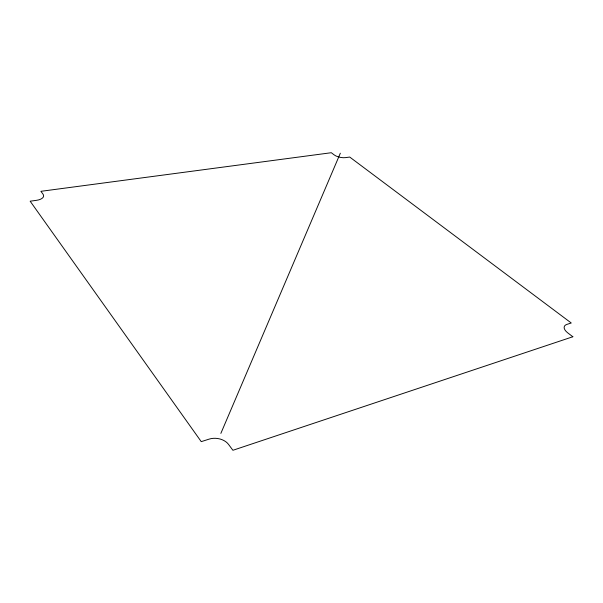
<?xml version="1.0" encoding="UTF-8"?>
<svg xmlns="http://www.w3.org/2000/svg" width="603" height="603" viewBox="0 0 603 603"><rect width="100%" height="100%" fill="white"/><g stroke="black" fill="none" stroke-linecap="round" stroke-linejoin="round"><path stroke-width="0.9" d="M220.856 433.399L340.333 153.215M572.85 336.753L232.901 450.283L228.552 444.419A14.532 10.349 7 0 0 209.113 439.127L201.251 441.645L30.15 201.198L36.459 200.332A10.666 4.914 1.5 0 0 43.054 194.211L40.914 191.317L331.311 152.717L334.213 154.926A8.269 3.362 11.3 0 0 345.625 157.617L349.717 157.051L571.252 322.997L566.85 324.406A11.442 5.533 21.1 0 0 567.77 332.886L572.85 336.753"/></g></svg>
